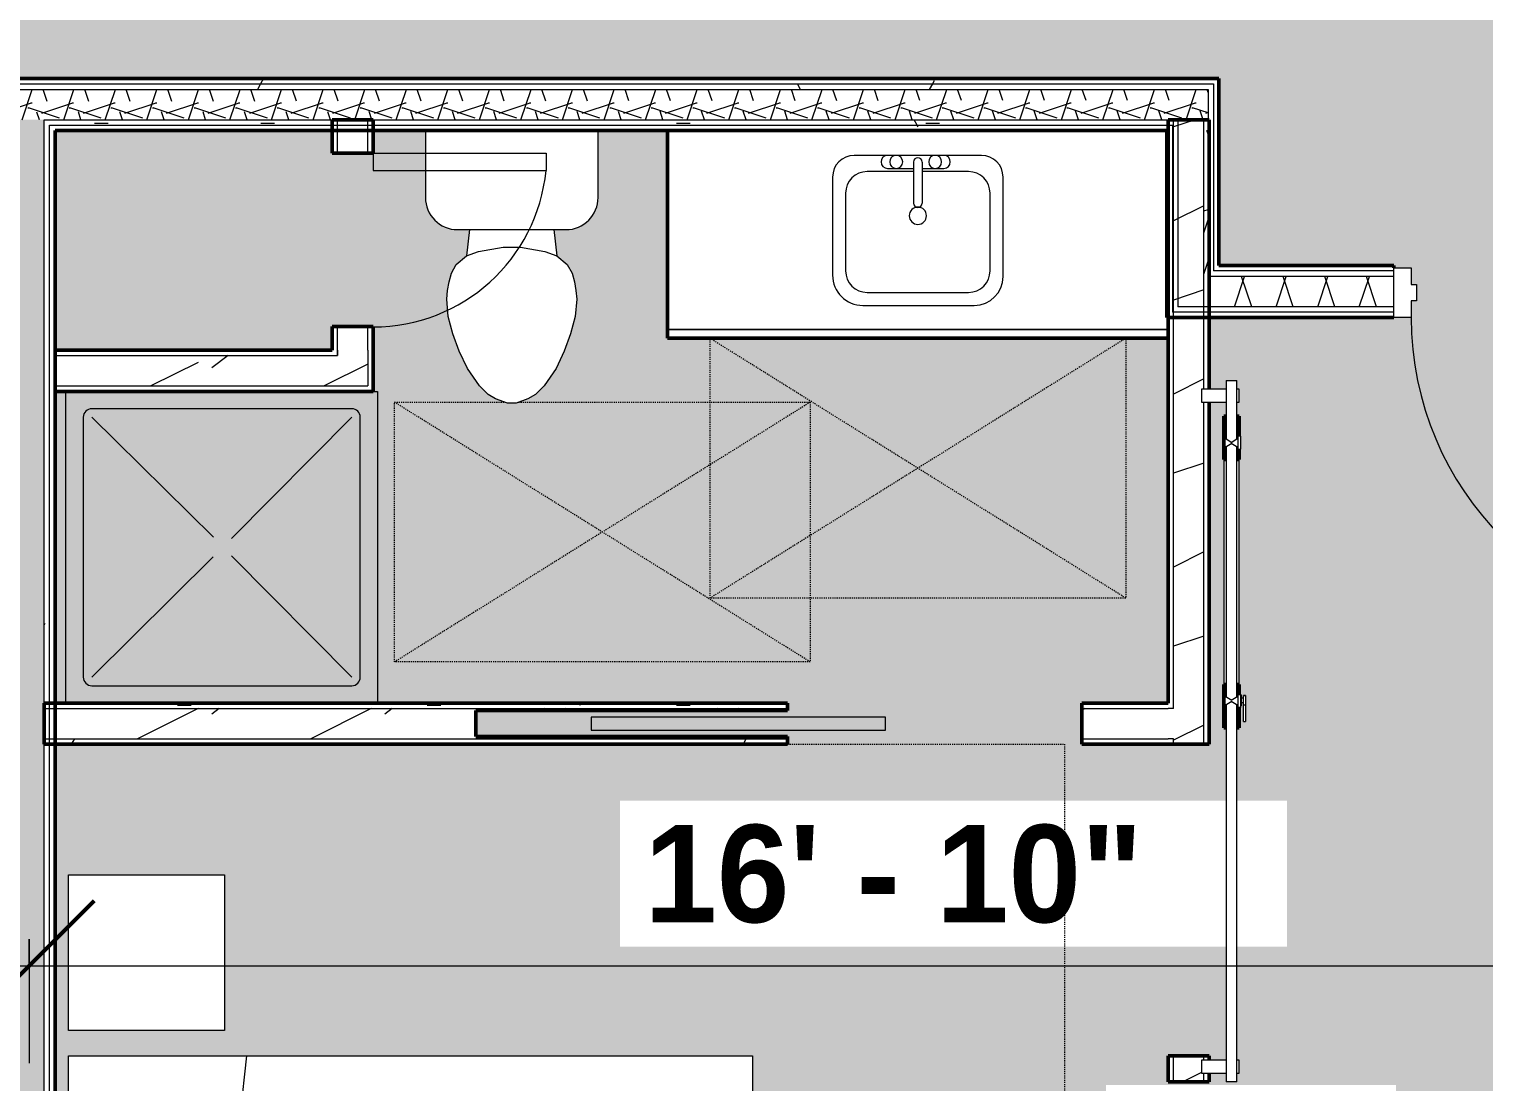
# Model space of a CAD drawing. Header units: inches. Extents: x -4292 to -464, y 9706 to 12474.
# Drawn here: x -3338.7 to -3170.7, y 10266.9 to 10388.5 of the extents above; entities that cross this region are included whole.
import ezdxf

# ---------------------------------------------------------------- set-up
doc = ezdxf.new("R2010")
doc.units = ezdxf.units.IN
doc.header["$MEASUREMENT"] = 0
doc.linetypes.add('Dash', pattern=[0.25, 0.125, -0.125])
for name, color, linetype, lineweight in [('A-ANNO-DIMS', 211, 'Continuous', 9), ('A-ANNO-DIMS-120', 211, 'Continuous', 9), ('A-AREA-PATT-4', 254, 'Continuous', 9), ('A-DOOR-1', 7, 'Continuous', 9), ('A-DOOR-2', 90, 'Continuous', 20), ('A-DOOR-3', 50, 'Continuous', 13), ('A-DOOR-4', 250, 'Continuous', 50), ('A-DOOR-5', 31, 'Continuous', 9), ('A-DOOR-FRAM', 31, 'Continuous', 20), ('A-GENM-HDLN-1', 7, 'Dash', 9), ('A-WALL', 113, 'Continuous', 13), ('A-WALL-2', 250, 'Continuous', 50), ('A-WALL-3', 50, 'Continuous', 13), ('A-WALL-PATT-1', 7, 'Continuous', 9), ('A-WALL-PATT-2', 55, 'Continuous', 9), ('A-WALL-PATT-5', 111, 'Continuous', 9), ('I-FURN-2', 7, 'Continuous', 9), ('I-FURN-HDLN-1', 7, 'Dash', 9), ('I-WALL-1', 2, 'Continuous', 50), ('P-SANR-FIXT-1', 7, 'Continuous', 9), ('Q-CASE-1', 250, 'Continuous', 50), ('Q-CASE-2', 7, 'Continuous', 9)]:
    doc.layers.add(name, color=color, linetype=linetype, lineweight=lineweight)
doc.layers.add('A-AREA-PATT-6', color=254, linetype='Continuous', lineweight=9, transparency=1)
doc.styles.add('Century Gothic_B', font='GOTHICB.TTF', dxfattribs={"height": 11.25})
doc.dimstyles.new('OD__1__Tol__', dxfattribs={"dimscale": 12, "dimtxt": 11.746893, "dimasz": 1.25, "dimexe": 0.9375, "dimexo": 0.625, "dimgap": 0.15625, "dimtad": 1, "dimdec": 0, "dimzin": 3, "dimdsep": 46, "dimlunit": 4, "dimtxsty": 'Century Gothic_B', "dimblk1": 'OBLIQUE', "dimblk2": 'OBLIQUE', "dimsah": 1, "dimcen": 0.09, "dimdle": 0.9375, "dimazin": 0, "dimtfac": 1, "dimtdec": 4, "dimtix": 1, "dimtmove": 0, "dimatfit": 3, "dimfxl": 1, "dimtvp": 1, "dimtfill": 1, "dimfrac": 2, "dimtolj": 1, "dimtzin": 0, "dimarcsym": 2})
pattern_1 = [(0, (0, 0), (38.4, 9.6), [1.584, -27.216, 1.584, -27.216, -153.6]), (0, (0, 0), (38.4, 9.6), [-57.6, 1.584, -56.016, 1.584, -27.216, -67.2]), (0, (0, 0), (38.4, 9.6), [-144, 1.584, -17.616, 1.584, -46.416]), (120, (14.4, 4.8), (-27.513844, 28.4553755), [1.584, -27.216, 1.584, -27.216, -153.6]), (120, (14.4, 4.8), (-27.513844, 28.4553755), [-57.6, 1.584, -56.016, 1.584, -27.216, -67.2]), (120, (14.4, 4.8), (-27.513844, 28.4553755), [-144, 1.584, -17.616, 1.584, -46.416]), (240, (19.2, 24), (-10.886156, -38.0553755), [1.584, -27.216, 1.584, -27.216, -153.6]), (240, (19.2, 24), (-10.886156, -38.0553755), [-57.6, 1.584, -56.016, 1.584, -27.216, -67.2]), (240, (19.2, 24), (-10.886156, -38.0553755), [-144, 1.584, -17.616, 1.584, -46.416])]
pattern_2 = [(161.57, (0.6, 0.6), (-4.80033747, -0.00041462), [0, -34.152, 3.792, 0]), (18.43, (-0.6, 0.6), (-4.80033747, 0.00041462), [0, -34.152, 3.792, 0]), (108.43, (0.6, 0.6), (2.39913218, -12.00105099), [11.382, -26.562]), (71.57, (-0.6, 0.6), (2.39913218, 12.00105099), [11.382, -26.562])]
pattern_3 = [(216.87, (7.997, 19.992), (59.9755286, 39.9843071), [9.996, -89.964]), (206.565, (19.992, 13.994), (-19.991807, -19.992219), [22.352, -22.352]), (198.435, (19.992, 3.998), (-39.983821, -19.991955), [12.644, -50.576])]

# ---------------------------------------------------------------- blocks, each defined once
blk = doc.blocks.new('DIMBLOCK16-FLOOR PLAN - 1ST FLOOR')
at = {"layer": 'A-ANNO-DIMS-120'}
for p, q in [((-3828.32, 11545.4), (-3828.32, 10269.06)), ((-3828.32, 10280.31), (-3828.32, 11545.4)), ((-3338.72, 10283.41), (-3338.72, 10269.06)), ((-3338.72, 10280.31), (-3338.72, 10283.41)), ((-3839.57, 10280.31), (-3338.72, 10280.31))]:
    blk.add_line(p, q, dxfattribs=at)
at = {"layer": 'A-ANNO-DIMS-120', "lineweight": 50}
for p, q in [((-3828.32, 10280.31), (-3820.82, 10287.81)), ((-3338.72, 10280.31), (-3331.22, 10287.81)), ((-3828.32, 10280.31), (-3835.82, 10272.81)), ((-3338.72, 10280.31), (-3346.22, 10272.81))]:
    blk.add_line(p, q, dxfattribs=at)
at = {"layer": 'A-ANNO-DIMS-120', "color": 0, "insert": (-3613.26, 10296.6), "char_height": 11.25, "width": 71.3764, "attachment_point": 1, "line_spacing_factor": 0.984502, "style": 'Century Gothic_B', "bg_fill": 3, "box_fill_scale": 1.25, "bg_fill_color": 256, "bg_fill_true_color": 13158600, "bg_fill_transparency": 0}
blk.add_mtext('40\' - 10"', dxfattribs=at)
blk = doc.blocks.new('_Oblique')
at = {"color": 0, "linetype": 'ByBlock', "lineweight": -2}
blk.add_line((-0.5, -0.5), (0.5, 0.5), dxfattribs=at)
blk = doc.blocks.new('DIMBLOCK17-FLOOR PLAN - 1ST FLOOR')
at = {"layer": 'A-ANNO-DIMS-120', "lineweight": 50}
for p, q in [((-3338.72, 10280.31), (-3331.22, 10287.81)), ((-3137.12, 10280.31), (-3129.62, 10287.81)), ((-3338.72, 10280.31), (-3346.22, 10272.81)), ((-3137.12, 10280.31), (-3144.62, 10272.81))]:
    blk.add_line(p, q, dxfattribs=at)
at = {"layer": 'A-ANNO-DIMS-120'}
for p, q in [((-3338.72, 10283.41), (-3338.72, 10269.06)), ((-3338.72, 10280.31), (-3338.72, 10283.41)), ((-3137.12, 10283.41), (-3137.12, 10269.06)), ((-3137.12, 10280.31), (-3137.12, 10283.41)), ((-3338.72, 10280.31), (-3137.12, 10280.31))]:
    blk.add_line(p, q, dxfattribs=at)
at = {"layer": 'A-ANNO-DIMS-120', "color": 0, "insert": (-3267.66, 10296.6), "char_height": 11.25, "width": 71.3764, "attachment_point": 1, "line_spacing_factor": 0.984502, "style": 'Century Gothic_B', "bg_fill": 3, "box_fill_scale": 1.25, "bg_fill_color": 256, "bg_fill_true_color": 13158600, "bg_fill_transparency": 0}
blk.add_mtext('16\' - 10"', dxfattribs=at)

msp = doc.modelspace()

# ---------------------------------------------------------------- hatches: boundary and pattern name
at = {"layer": 'A-AREA-PATT-4'}
h = msp.add_hatch(color=256, dxfattribs=at)
h.paths.add_polyline_path([(-3143.12374, 10355.1894), (-3143.12374, 10319.1894), (-3144.87374, 10319.1894), (-3144.87374, 10355.1894), (-3144.14013, 10355.1894)], flags=0)
h.paths.add_polyline_path([(-3140.12374, 10018.7144), (-3140.12374, 10046.2394), (-3141.10196, 10046.2394), (-3141.10196, 10050.9894), (-3140.12374, 10050.9894), (-3140.12374, 10355.1894), (-3143.12374, 10355.1894), (-3143.12374, 10357.1269), (-3143.74874, 10357.1269), (-3143.74874, 10358.1894), (-3178.49874, 10358.1894), (-3178.49874, 10357.1269), (-3179.12374, 10357.1269), (-3179.12374, 10355.1894), (-3202.44733, 10355.1894), (-3202.44733, 10346.9144), (-3200.49941, 10346.9144), (-3200.47811, 10347.9144), (-3199.24941, 10347.9144), (-3199.24941, 10346.9144), (-3198.97624, 10346.9144), (-3198.99941, 10345.4144), (-3199.24941, 10345.4144), (-3199.24941, 10343.81018), (-3198.99941, 10343.81018), (-3198.97624, 10341.47199), (-3198.82233, 10341.47199), (-3198.82233, 10339.97199), (-3198.99941, 10339.97199), (-3198.99941, 10311.64837), (-3198.82233, 10311.64837), (-3198.82233, 10311.53217), (-3198.74941, 10311.48039), (-3198.74941, 10311.15717), (-3198.49941, 10311.15717), (-3198.49941, 10311.54545), (-3198.24941, 10311.49528), (-3198.24941, 10308.55308), (-3198.49941, 10308.60784), (-3198.49941, 10310.80362), (-3198.74941, 10310.75546), (-3198.74941, 10310.42862), (-3198.82233, 10310.42862), (-3198.82233, 10310.14837), (-3198.99941, 10310.14837), (-3198.99941, 10307.81018), (-3199.24941, 10307.81018), (-3199.24941, 10269.4144), (-3198.97624, 10269.4144), (-3198.97624, 10267.9144), (-3199.24941, 10267.9144), (-3199.2707, 10266.9144), (-3200.49941, 10266.9144), (-3200.49941, 10267.9144), (-3202.44733, 10267.9144), (-3202.44733, 10266.9144), (-3207.19733, 10266.9144), (-3207.19733, 10269.9144), (-3202.44733, 10269.9144), (-3202.44733, 10269.4144), (-3200.49941, 10269.4144), (-3200.49941, 10307.81018), (-3200.74941, 10307.81018), (-3200.74941, 10343.81018), (-3200.49941, 10343.81018), (-3200.49941, 10345.4144), (-3202.44733, 10345.4144), (-3202.44733, 10305.9144), (-3217.14593, 10305.9144), (-3217.14593, 10310.6644), (-3207.19733, 10310.6644), (-3207.19733, 10352.7894), (-3264.98925, 10352.7894), (-3264.98925, 10376.7894), (-3273.01303, 10376.7894), (-3273.01303, 10369.06317), (-3273.13999, 10368.09876), (-3273.51225, 10367.20006), (-3274.10441, 10366.42834), (-3274.87614, 10365.83617), (-3275.77483, 10365.46392), (-3276.81556, 10365.33695), (-3278.12759, 10365.33695), (-3277.77987, 10362.31317), (-3276.58812, 10361.31317), (-3276.02135, 10360.31317), (-3275.66356, 10358.80365), (-3275.56591, 10358.1894), (-3275.48925, 10357.31317), (-3275.66356, 10355.32079), (-3276.2015, 10353.31317), (-3276.92944, 10351.31317), (-3277.86205, 10349.31317), (-3279.24948, 10347.31317), (-3280.24948, 10346.31317), (-3281.11551, 10345.81317), (-3282.48925, 10345.31317), (-3283.48925, 10345.31317), (-3284.86299, 10345.81317), (-3285.72901, 10346.31317), (-3286.72901, 10347.31317), (-3288.11644, 10349.31317), (-3289.04906, 10351.31317), (-3289.777, 10353.31317), (-3290.31494, 10355.32079), (-3290.48925, 10357.31317), (-3290.31494, 10358.80365), (-3290.22509, 10359.31317), (-3289.95715, 10360.31317), (-3289.39038, 10361.31317), (-3288.19863, 10362.31317), (-3287.85091, 10365.33695), (-3289.23925, 10365.33695), (-3290.20367, 10365.46392), (-3291.10236, 10365.83617), (-3291.87408, 10366.42834), (-3292.46625, 10367.20006), (-3292.8385, 10368.09876), (-3292.96547, 10369.06317), (-3292.96547, 10376.7894), (-3298.98925, 10376.7894), (-3298.98925, 10374.1644), (-3303.73925, 10374.16689), (-3303.73925, 10376.7894), (-3335.72374, 10376.7894), (-3335.72374, 10310.6644), (-3251.14593, 10310.6644), (-3251.14593, 10309.7894), (-3287.14593, 10309.7894), (-3287.14593, 10306.7894), (-3251.14593, 10306.7894), (-3251.14593, 10305.9144), (-3335.72374, 10305.9144), (-3335.72374, 10185.9144), (-3214.38483, 10185.9144), (-3214.38483, 10191.2269), (-3215.13483, 10191.2269), (-3215.13483, 10193.7269), (-3214.38483, 10193.7269), (-3214.38483, 10193.9769), (-3213.00983, 10193.9769), (-3213.00983, 10222.9769), (-3214.38483, 10222.9769), (-3214.42758, 10254.2269), (-3215.13483, 10254.2269), (-3215.13483, 10256.7269), (-3214.38483, 10256.7269), (-3214.38483, 10266.56899), (-3180.88483, 10266.56899), (-3180.88483, 10157.1644), (-3185.63483, 10157.1644), (-3185.63483, 10149.1644), (-3221.38483, 10149.1644), (-3221.38483, 10157.1644), (-3232.96848, 10157.1644), (-3232.96848, 10154.48625), (-3233.16533, 10154.2894), (-3234.06143, 10154.2894), (-3234.06143, 10154.0394), (-3237.82606, 10154.0394), (-3237.82606, 10153.7894), (-3239.72749, 10153.7894), (-3239.72749, 10154.0394), (-3249.11852, 10154.0394), (-3249.11852, 10153.7894), (-3249.70907, 10153.7894), (-3249.70907, 10154.0394), (-3250.29962, 10154.0394), (-3250.29962, 10153.7894), (-3250.89017, 10153.7894), (-3250.89017, 10154.0394), (-3251.48072, 10154.0394), (-3251.48072, 10153.7894), (-3252.07127, 10153.7894), (-3252.07127, 10154.0394), (-3252.66182, 10154.0394), (-3252.66182, 10153.7894), (-3253.25238, 10153.7894), (-3253.25238, 10154.0394), (-3255.87555, 10154.0394), (-3255.89663, 10154.2894), (-3256.82488, 10154.31145), (-3256.91083, 10154.34705), (-3256.96848, 10154.48625), (-3256.96848, 10157.1644), (-3311.72374, 10157.1644), (-3311.72374, 10055.4019), (-3304.22233, 10055.4019), (-3304.22233, 10050.0269), (-3308.97233, 10050.0269), (-3308.97233, 10050.6519), (-3335.72374, 10050.6519), (-3335.72374, 10018.7144), (-3308.97233, 10018.7144), (-3308.97233, 10020.0269), (-3304.22233, 10020.0269), (-3304.22233, 10018.7144), (-3177.14952, 10018.7144), (-3177.14952, 10050.9894), (-3202.54874, 10050.9894), (-3202.54874, 10110.9894), (-3172.54874, 10110.9894), (-3172.54874, 10050.9894), (-3171.10196, 10050.9894), (-3171.10196, 10046.2394), (-3172.39952, 10046.2394), (-3172.39952, 10018.7144), (-3141.32374, 10018.7144)], flags=0)
h.paths.add_polyline_path([(-3142.35196, 10019.0894), (-3170.35196, 10019.0894), (-3170.35196, 10044.3394), (-3160.84344, 10044.3394), (-3160.81847, 10044.8394), (-3160.36048, 10044.8394), (-3160.34592, 10044.3394), (-3144.08918, 10044.3394), (-3144.05172, 10044.8394), (-3143.36474, 10044.8394), (-3143.36474, 10044.3394), (-3142.35196, 10044.3394), (-3142.35196, 10020.0894)], flags=0)
h.paths.add_polyline_path([(-3308.34733, 10022.0269), (-3334.13483, 10022.0269), (-3334.13483, 10047.0269), (-3308.13483, 10047.0269), (-3308.13483, 10022.0269)], flags=0)
h.paths.add_polyline_path([(-3252.13624, 10029.62206), (-3253.19269, 10029.62206), (-3253.19269, 10113.62206), (-3218.19269, 10113.62206), (-3218.19269, 10107.62206), (-3217.19269, 10107.62206), (-3217.19269, 10035.62206), (-3218.19269, 10035.62206), (-3218.19269, 10029.62206), (-3249.19269, 10029.62206)], flags=0)
h.paths.add_polyline_path([(-3146.56369, 10057.47913), (-3156.54874, 10057.47913), (-3156.54874, 10075.47913), (-3152.54874, 10075.47913), (-3152.54874, 10111.47913), (-3156.54874, 10111.47913), (-3156.54874, 10129.47913), (-3140.42374, 10129.47913), (-3140.42374, 10057.47913), (-3145.54403, 10057.47913)], flags=0)
h.paths.add_polyline_path([(-3185.63483, 10179.1644), (-3185.63483, 10181.1644), (-3221.38483, 10181.1644), (-3221.38483, 10179.1644), (-3187.63483, 10179.1644)], flags=0)
h.paths.add_polyline_path([(-3204.32374, 10185.9144), (-3185.63483, 10185.9144), (-3185.63483, 10261.81899), (-3209.63483, 10261.81899), (-3209.63483, 10256.7269), (-3208.88483, 10256.7269), (-3208.88483, 10254.2269), (-3209.63483, 10254.2269), (-3209.63483, 10253.9769), (-3213.00983, 10253.9769), (-3213.00983, 10224.9769), (-3211.63483, 10224.9769), (-3211.63483, 10193.9769), (-3209.63483, 10193.9769), (-3209.63483, 10193.7269), (-3208.88483, 10193.7269), (-3208.88483, 10191.2269), (-3209.63483, 10191.2269), (-3209.63483, 10185.9144), (-3208.88483, 10185.9144)], flags=0)
h.paths.add_polyline_path([(-3316.17445, 10188.9144), (-3334.17445, 10188.9144), (-3334.17445, 10206.9144), (-3316.17445, 10206.9144), (-3316.17445, 10204.41546)], flags=0)
h.paths.add_polyline_path([(-3334.17445, 10209.9144), (-3334.17445, 10269.9144), (-3255.17445, 10269.9144), (-3255.17445, 10209.9144), (-3316.17445, 10209.9144)], flags=0)
h.paths.add_polyline_path([(-3334.17445, 10272.84623), (-3334.17445, 10290.84623), (-3316.17445, 10290.84623), (-3316.17445, 10272.84623)], flags=0)
h.paths.add_polyline_path([(-3311.95041, 10346.6644), (-3335.69733, 10346.6644), (-3335.69733, 10351.4144), (-3303.73925, 10351.4144), (-3303.73925, 10354.1644), (-3298.98925, 10354.1644), (-3298.98925, 10346.6644), (-3299.61425, 10346.6644)], flags=0)
at = {"layer": 'A-AREA-PATT-6'}
msp.add_hatch(color=256, dxfattribs=at).paths.add_polyline_path([(-2688.21046, 10240.1769), (-2652.21046, 10240.1769), (-2652.21046, 10240.7394), (-2650.21046, 10240.7394), (-2650.21046, 10246.3644), (-2640.92374, 10246.3644), (-2640.92374, 10336.9894), (-2641.67374, 10336.9894), (-2641.67374, 10338.9894), (-2639.73624, 10338.9894), (-2639.73624, 10339.6144), (-2637.92374, 10339.6144), (-2637.92374, 10374.3644), (-2639.73624, 10374.3644), (-2639.73624, 10374.9894), (-2641.67374, 10374.9894), (-2641.67374, 10376.9894), (-2640.92374, 10376.9894), (-2640.92374, 10389.9894), (-2522.94874, 10389.9894), (-2522.94874, 10390.69991), (-2522.23822, 10389.9894), (-2517.99558, 10389.9894), (-2504.54043, 10376.53425), (-2503.12622, 10377.94846), (-2501.7562, 10376.57844), (-2501.31426, 10377.02038), (-2500.03262, 10375.73875), (-2475.46066, 10400.31071), (-2476.7423, 10401.59234), (-2476.30035, 10402.03428), (-2477.67037, 10403.4043), (-2476.25616, 10404.81852), (-2475.72583, 10404.28819), (-2464.14696, 10415.86706), (-2475.46066, 10427.18077), (-2475.99099, 10426.65044), (-2477.40521, 10428.06465), (-2476.03519, 10429.43467), (-2476.47713, 10429.87661), (-2475.1955, 10431.15825), (-2499.76746, 10455.73021), (-2501.04909, 10454.44857), (-2501.49103, 10454.89052), (-2502.86477, 10453.52421), (-2504.27527, 10454.93471), (-2510.12374, 10449.08624), (-2510.12374, 10448.7894), (-2650.52374, 10448.7894), (-2650.52374, 10470.3894), (-2670.72374, 10470.3894), (-2670.72374, 10469.6394), (-2672.72374, 10469.6394), (-2672.72374, 10471.5769), (-2673.34874, 10471.5769), (-2673.34874, 10473.3894), (-2708.09874, 10473.3894), (-2708.09874, 10471.5769), (-2708.72374, 10471.5769), (-2708.72374, 10469.6394), (-2710.72374, 10469.6394), (-2710.72374, 10470.3894), (-2718.72374, 10470.3894), (-2718.72374, 10469.6394), (-2720.72374, 10469.6394), (-2720.72374, 10471.5769), (-2721.34874, 10471.5769), (-2721.34874, 10473.3894), (-2756.09874, 10473.3894), (-2756.09874, 10471.5769), (-2756.72374, 10471.5769), (-2756.72374, 10469.6394), (-2758.72374, 10469.6394), (-2758.72374, 10470.3894), (-2778.92374, 10470.3894), (-2778.92374, 10448.7894), (-3024.92374, 10448.7894), (-3024.92374, 10470.3894), (-3045.12374, 10470.3894), (-3045.12374, 10470.6394), (-3047.12374, 10470.6394), (-3047.12374, 10472.5769), (-3047.74874, 10472.5769), (-3047.74874, 10473.3894), (-3082.49874, 10473.3894), (-3082.49874, 10472.5769), (-3083.12374, 10472.5769), (-3083.12374, 10470.6394), (-3085.12374, 10470.6394), (-3085.12374, 10470.3894), (-3086.12374, 10470.3894), (-3086.12374, 10448.9144), (-3207.32374, 10448.9144), (-3207.32374, 10470.3894), (-3208.32374, 10470.3894), (-3208.32374, 10470.6394), (-3210.32374, 10470.6394), (-3210.32374, 10472.5769), (-3210.94874, 10472.5769), (-3210.94874, 10473.3894), (-3245.69874, 10473.3894), (-3245.69874, 10472.5769), (-3246.32374, 10472.5769), (-3246.32374, 10470.6394), (-3248.32374, 10470.6394), (-3248.32374, 10470.3894), (-3268.52374, 10470.3894), (-3268.52374, 10448.9144), (-3408.92374, 10448.9144), (-3408.92374, 10813.4894), (-3408.48546, 10817.1769), (-3408.48546, 11164.5894), (-3407.86046, 11164.5894), (-3407.86046, 11241.3894), (-3477.97374, 11241.3894), (-3477.97374, 11237.3894), (-3477.22374, 11237.3894), (-3477.22374, 11235.3894), (-3479.16124, 11235.3894), (-3479.16124, 11234.7644), (-3480.97374, 11234.7644), (-3480.97374, 11200.0144), (-3479.16124, 11200.0144), (-3479.12294, 11199.3894), (-3477.22374, 11199.3894), (-3477.22374, 11197.3894), (-3477.97374, 11197.3894), (-3477.97374, 11007.9894), (-3498.92374, 11007.9894), (-3498.92374, 11006.9894), (-3499.17374, 11006.9894), (-3499.17374, 11004.9894), (-3501.11124, 11004.9894), (-3501.11124, 11004.3644), (-3501.92374, 11004.3644), (-3501.92374, 10969.6144), (-3501.11124, 10969.6144), (-3501.11124, 10968.9894), (-3499.17374, 10968.9894), (-3499.17374, 10966.9894), (-3498.92374, 10966.9894), (-3498.92374, 10946.7894), (-3477.97374, 10946.7894), (-3477.97374, 10729.5894), (-3498.92374, 10729.5894), (-3498.92374, 10709.3894), (-3499.17374, 10709.3894), (-3499.17374, 10707.3894), (-3501.11124, 10707.3894), (-3501.11124, 10706.7644), (-3501.92374, 10706.7644), (-3501.92374, 10672.0144), (-3501.11124, 10672.0144), (-3501.11124, 10671.3894), (-3499.17374, 10671.3894), (-3499.17374, 10669.3894), (-3498.92374, 10669.3894), (-3498.92374, 10668.3894), (-3477.97374, 10668.3894), (-3477.97374, 10412.7894), (-3498.92374, 10412.7894), (-3498.92374, 10392.5894), (-3499.17374, 10392.5894), (-3499.17374, 10390.5894), (-3501.11124, 10390.5894), (-3501.11124, 10389.9644), (-3501.92374, 10389.9644), (-3501.92374, 10355.2144), (-3501.11124, 10355.2144), (-3501.11124, 10354.5894), (-3499.17374, 10354.5894), (-3499.17374, 10352.5894), (-3498.92374, 10352.5894), (-3498.92374, 10351.5894), (-3494.92374, 10351.5894), (-3494.92374, 10352.3394), (-3492.92374, 10352.3394), (-3492.92374, 10350.4019), (-3492.29874, 10350.4019), (-3492.29874, 10348.5894), (-3457.54874, 10348.5894), (-3457.54874, 10350.4019), (-3456.92374, 10350.4019), (-3456.92374, 10352.3394), (-3454.92374, 10352.3394), (-3454.92374, 10351.5894), (-3418.52374, 10351.5894), (-3418.52374, 10382.7894), (-3201.32374, 10382.7894), (-3201.32374, 10361.1894), (-3181.12374, 10361.1894), (-3181.12374, 10360.9394), (-3179.12374, 10360.9394), (-3179.12374, 10359.0019), (-3178.49874, 10359.0019), (-3178.49874, 10358.1894), (-3143.74874, 10358.1894), (-3143.74874, 10359.0019), (-3143.12374, 10359.0019), (-3143.12374, 10360.9394), (-3141.12374, 10360.9394), (-3141.12374, 10361.1894), (-3133.12374, 10361.1894), (-3133.12374, 10360.9394), (-3131.12374, 10360.9394), (-3131.12374, 10359.0019), (-3130.49874, 10359.0019), (-3130.49874, 10358.1894), (-3095.74874, 10358.1894), (-3095.74874, 10359.0019), (-3095.12374, 10359.0019), (-3095.12374, 10360.9394), (-3093.12374, 10360.9394), (-3093.12374, 10361.1894), (-3072.92374, 10361.1894), (-3072.92374, 10382.7894), (-2794.69874, 10382.7894), (-2794.69874, 10383.5394), (-2792.69874, 10383.5394), (-2792.69874, 10381.6019), (-2792.07374, 10381.6019), (-2792.07374, 10379.7894), (-2757.32374, 10379.7894), (-2757.32374, 10381.6019), (-2756.69874, 10381.6019), (-2756.69874, 10383.5394), (-2754.69874, 10383.5394), (-2754.69874, 10382.7894), (-2698.69874, 10382.7894), (-2698.69874, 10246.3644), (-2690.21046, 10246.3644), (-2690.21046, 10240.7394), (-2688.21046, 10240.7394)], flags=0)
at = {"layer": 'A-WALL-PATT-5'}
h = msp.add_hatch(dxfattribs=at)
h.set_pattern_fill('FP_3', color=256, style=0, pattern_type=2)
h.set_pattern_definition(pattern_1)
h.paths.add_polyline_path([(-3284.38596, 10382.1644), (-3201.32374, 10382.1644), (-3201.32374, 10382.7894), (-3417.89874, 10382.7894), (-3417.89874, 10382.1644), (-3336.97374, 10382.1644)], flags=0)
h = msp.add_hatch(dxfattribs=at)
h.set_pattern_fill('FP_3', color=256, style=0, pattern_type=2)
h.set_pattern_definition(pattern_1)
h.paths.add_polyline_path([(-3201.94874, 10381.5394), (-3201.94874, 10382.1644), (-3417.27374, 10382.1644), (-3417.27374, 10381.5394), (-3202.57374, 10381.5394)], flags=0)
h = msp.add_hatch(dxfattribs=at)
h.set_pattern_fill('FP_38', color=256, style=0, pattern_type=2)
h.set_pattern_definition(pattern_2)
h.paths.add_polyline_path([(-3207.19733, 10378.0394), (-3202.57374, 10378.0394), (-3202.57374, 10381.5394), (-3413.77374, 10381.5394), (-3413.77374, 10378.0394), (-3215.47482, 10378.0394)], flags=0)
h = msp.add_hatch(dxfattribs=at)
h.set_pattern_fill('FP_3', color=256, style=0, pattern_type=2)
h.set_pattern_definition(pattern_1)
h.paths.add_polyline_path([(-3335.72374, 10377.4144), (-3206.69874, 10377.4144), (-3206.57233, 10377.5408), (-3206.57233, 10378.0394), (-3336.97374, 10378.0394), (-3336.97374, 10377.4144), (-3336.34874, 10377.4144)], flags=0)
h.paths.add_polyline_path([(-3341.09874, 10377.4144), (-3340.47374, 10377.4144), (-3340.47374, 10378.0394), (-3413.14874, 10378.0394), (-3413.14874, 10377.4144), (-3341.72374, 10377.4144)], flags=0)
h = msp.add_hatch(dxfattribs=at)
h.set_pattern_fill('FP_3', color=256, style=0, pattern_type=2)
h.set_pattern_definition(pattern_1)
h.paths.add_polyline_path([(-3335.72374, 10376.7894), (-3207.19733, 10376.7894), (-3207.19733, 10376.9158), (-3206.69874, 10377.4144), (-3336.34874, 10377.4144), (-3336.34874, 10376.7894)], flags=0)
h.paths.add_polyline_path([(-3412.52374, 10376.7894), (-3375.89874, 10376.7894), (-3375.89874, 10377.1995), (-3372.39874, 10377.1995), (-3372.39874, 10376.7894), (-3341.09874, 10376.7894), (-3341.09874, 10377.4144), (-3412.52374, 10377.4144)], flags=0)
h = msp.add_hatch(dxfattribs=at)
h.set_pattern_fill('FP_38', color=256, style=0, pattern_type=2)
h.set_pattern_definition(pattern_2)
h.paths.add_polyline_path([(-3339.51486, 10018.0894), (-3336.97374, 10018.0894), (-3336.97374, 10378.0394), (-3340.47374, 10378.0394), (-3340.47374, 10018.0894)], flags=0)
h = msp.add_hatch(dxfattribs=at)
h.set_pattern_fill('FP_3', color=256, style=0, pattern_type=2)
h.set_pattern_definition(pattern_1)
h.paths.add_polyline_path([(-3336.34874, 10018.0894), (-3336.34874, 10181.7894), (-3336.97374, 10181.7894), (-3336.97374, 10018.0894)], flags=0)
h.paths.add_polyline_path([(-3336.64007, 10185.2894), (-3336.34874, 10185.2894), (-3336.34874, 10377.4144), (-3336.97374, 10377.4114), (-3336.97374, 10185.2894)], flags=0)
h = msp.add_hatch(dxfattribs=at)
h.set_pattern_fill('FP_3', color=256, style=0, pattern_type=2)
h.set_pattern_definition(pattern_1)
h.paths.add_polyline_path([(-3335.72374, 10018.0894), (-3335.72374, 10181.7894), (-3336.34874, 10181.7894), (-3336.34874, 10018.0894)], flags=0)
h.paths.add_polyline_path([(-3335.72374, 10185.2894), (-3335.72374, 10376.7894), (-3336.34874, 10376.7894), (-3336.34874, 10185.2894)], flags=0)
h = msp.add_hatch(dxfattribs=at)
h.set_pattern_fill('FP_38', color=256, style=0, pattern_type=2)
h.set_pattern_definition(pattern_2)
h.paths.add_polyline_path([(-3203.07233, 10359.4408), (-3202.57374, 10359.9394), (-3202.57374, 10376.7894), (-3203.07233, 10376.7894), (-3203.07233, 10362.33978)], flags=0)
h = msp.add_hatch(dxfattribs=at)
h.set_pattern_fill('FP_38', color=256, style=0, pattern_type=2)
h.set_pattern_definition(pattern_2)
h.paths.add_polyline_path([(-3201.32374, 10356.4394), (-3181.12374, 10356.4394), (-3181.12374, 10359.9394), (-3202.44733, 10359.9394), (-3202.44733, 10356.4394), (-3201.6926, 10356.4394)], flags=0)
h.paths.add_polyline_path([(-3139.49874, 10356.4394), (-3138.87374, 10356.4394), (-3138.87374, 10359.9394), (-3141.12374, 10359.9394), (-3141.12374, 10356.4394), (-3140.12374, 10356.4394)], flags=0)

# ---------------------------------------------------------------- linework, layer by layer
at = {"layer": 'A-DOOR-1'}
for p, q in [((-3198.74941, 10311.60539), (-3198.82233, 10311.60539)), ((-3198.82233, 10310.35539), (-3198.74941, 10310.35539)), ((-3198.74941, 10311.53217), (-3198.74941, 10311.60539)), ((-3198.74941, 10311.60539), (-3198.74941, 10311.35539)), ((-3198.74941, 10311.35539), (-3198.74941, 10310.60539)), ((-3198.49941, 10311.23039), (-3198.74941, 10311.23039)), ((-3198.49941, 10311.23039), (-3198.74941, 10311.23039)), ((-3198.74941, 10310.73039), (-3198.49941, 10310.73039)), ((-3198.74941, 10310.73039), (-3198.49941, 10310.73039)), ((-3198.74941, 10310.60539), (-3198.74941, 10310.35539)), ((-3198.74941, 10310.35539), (-3198.74941, 10310.42862)), ((-3198.24941, 10311.54545), (-3198.49941, 10311.54545)), ((-3198.24941, 10311.50632), (-3198.49941, 10311.50632)), ((-3198.49941, 10310.40821), (-3198.49941, 10311.47751)), ((-3198.24941, 10310.40821), (-3198.49941, 10310.40821)), ((-3198.24941, 10311.47751), (-3198.24941, 10310.40821)), ((-3198.49941, 10308.53474), (-3198.24941, 10308.53474))]:
    msp.add_line(p, q, dxfattribs=at)
msp.add_arc((-3298.98925, 10374.1644), 20.06659, 270, 354.2799391, dxfattribs=at)
for points in [[(-3198.49941, 10311.49528), (-3198.49941, 10311.51442), (-3198.49941, 10311.53101), (-3198.49941, 10311.54545)], [(-3198.24941, 10311.54545), (-3198.24941, 10311.53101), (-3198.24941, 10311.51442), (-3198.24941, 10311.49528)]]:
    msp.add_open_spline(points, degree=3, dxfattribs=at)
for points, knots in [([(-3198.49941, 10308.54605), (-3198.49941, 10308.54292), (-3198.49941, 10308.52256), (-3198.49941, 10308.56115), (-3198.49941, 10308.88435), (-3198.49941, 10309.20596), (-3198.49941, 10309.54927), (-3198.49941, 10309.96309), (-3198.49941, 10310.40821)], [0.4885653525, 0.4885653525, 0.4885653525, 0.4885653525, 0.4969615954, 0.5563887011, 0.6054887504, 0.6485379112, 0.6854273364, 0.7222270429, 0.7222270429, 0.7222270429, 0.7222270429]), ([(-3198.24941, 10310.40821), (-3198.24941, 10309.96309), (-3198.24941, 10309.54927), (-3198.24941, 10309.20596), (-3198.24941, 10308.88435), (-3198.24941, 10308.56115), (-3198.24941, 10308.52256), (-3198.24941, 10308.54292), (-3198.24941, 10308.54605)], [-0.7222270429, -0.7222270429, -0.7222270429, -0.7222270429, -0.6854273364, -0.6485379112, -0.6054887504, -0.5563887011, -0.4969615954, -0.4885653525, -0.4885653525, -0.4885653525, -0.4885653525])]:
    msp.add_open_spline(points, degree=3, knots=knots, dxfattribs=at)
at = {"layer": 'A-DOOR-2'}
for p, q in [((-3298.98925, 10374.1644), (-3279.02257, 10374.1644)), ((-3298.98925, 10374.1644), (-3298.98925, 10372.1644)), ((-3279.02257, 10374.1644), (-3279.02257, 10372.1644)), ((-3298.98925, 10372.1644), (-3279.02257, 10372.1644)), ((-3273.8126, 10309.0394), (-3273.8126, 10307.5394)), ((-3239.8126, 10309.0394), (-3273.8126, 10309.0394)), ((-3239.8126, 10307.5394), (-3239.8126, 10309.0394)), ((-3273.8126, 10307.5394), (-3239.8126, 10307.5394))]:
    msp.add_line(p, q, dxfattribs=at)
at = {"layer": 'A-DOOR-3'}
for p, q in [((-3200.49941, 10347.9144), (-3200.49941, 10341.15058)), ((-3200.49941, 10347.9144), (-3199.87441, 10347.9144)), ((-3199.87441, 10347.9144), (-3199.24941, 10347.9144)), ((-3199.24941, 10341.1424), (-3199.24941, 10347.9144)), ((-3200.49915, 10346.9144), (-3203.35124, 10346.9144)), ((-3203.35124, 10346.9144), (-3203.35124, 10345.4144)), ((-3203.35124, 10345.4144), (-3200.49875, 10345.4144)), ((-3198.97624, 10346.9144), (-3199.24941, 10346.9144)), ((-3199.24941, 10345.4144), (-3198.97624, 10345.4144)), ((-3198.97624, 10345.4144), (-3198.97624, 10346.9144)), ((-3199.83803, 10340.73722), (-3200.58803, 10341.20597)), ((-3200.58803, 10340.70597), (-3200.58803, 10341.20597)), ((-3200.58803, 10340.20597), (-3200.58803, 10340.70597)), ((-3200.58803, 10340.20597), (-3199.83803, 10340.67471)), ((-3200.49941, 10340.26148), (-3200.49941, 10311.35901)), ((-3199.14793, 10341.20597), (-3199.89793, 10340.73722)), ((-3199.89793, 10340.67471), (-3199.14793, 10340.20597)), ((-3199.24941, 10311.35083), (-3199.24941, 10340.26939)), ((-3198.82233, 10341.47199), (-3199.14793, 10341.47199)), ((-3199.14793, 10341.47199), (-3199.14793, 10339.97199)), ((-3198.82233, 10341.47199), (-3198.82233, 10339.97199)), ((-3200.74941, 10338.81018), (-3200.74941, 10312.81018)), ((-3199.14793, 10339.97199), (-3198.82233, 10339.97199)), ((-3198.99941, 10312.81018), (-3198.99941, 10338.81018)), ((-3199.14793, 10311.64837), (-3198.82233, 10311.64837)), ((-3199.14793, 10311.64837), (-3199.14793, 10310.14837)), ((-3198.82233, 10311.64837), (-3198.82233, 10310.14837)), ((-3199.83803, 10310.94565), (-3200.58803, 10311.4144)), ((-3200.58803, 10310.9144), (-3200.58803, 10311.4144)), ((-3200.58803, 10310.4144), (-3200.58803, 10310.9144)), ((-3200.58803, 10310.4144), (-3199.83803, 10310.88315)), ((-3199.14793, 10311.4144), (-3199.89793, 10310.94565)), ((-3199.89793, 10310.88315), (-3199.14793, 10310.4144)), ((-3198.82233, 10310.14837), (-3199.14793, 10310.14837)), ((-3203.35124, 10267.9144), (-3200.49941, 10267.9144)), ((-3199.87441, 10266.9144), (-3200.49941, 10266.9144)), ((-3199.24941, 10266.9144), (-3199.87441, 10266.9144)), ((-3199.24967, 10267.9144), (-3198.97624, 10267.9144))]:
    msp.add_line(p, q, dxfattribs=at)
at = {"layer": 'A-DOOR-4'}
for p, q in [((-3200.74941, 10343.81018), (-3200.49833, 10343.81018)), ((-3200.74941, 10338.81018), (-3200.74941, 10343.81018)), ((-3199.24941, 10343.81018), (-3198.99941, 10343.81018)), ((-3198.99941, 10343.81018), (-3198.99941, 10341.47199)), ((-3200.49701, 10338.81018), (-3200.74941, 10338.81018)), ((-3198.99941, 10338.81018), (-3199.24941, 10338.81018)), ((-3198.99941, 10339.97199), (-3198.99941, 10338.81018)), ((-3200.74941, 10312.81018), (-3200.49018, 10312.81018)), ((-3200.74941, 10307.81018), (-3200.74941, 10312.81018)), ((-3199.24941, 10312.81018), (-3198.99941, 10312.81018)), ((-3198.99941, 10312.81018), (-3198.99941, 10311.64837)), ((-3198.99941, 10310.14837), (-3198.99941, 10307.81018)), ((-3200.47811, 10307.81018), (-3200.74941, 10307.81018)), ((-3198.99941, 10307.81018), (-3199.2707, 10307.81018))]:
    msp.add_line(p, q, dxfattribs=at)
at = {"layer": 'A-DOOR-5'}
msp.add_arc((-3143.12374, 10355.1894), 36, 180, 270, dxfattribs=at)
at = {"layer": 'A-DOOR-FRAM'}
for p, q in [((-3181.12374, 10360.9394), (-3179.12374, 10360.9394)), ((-3181.12374, 10355.1894), (-3181.12374, 10360.9394)), ((-3179.12374, 10360.9394), (-3179.12374, 10359.0019)), ((-3179.12374, 10359.0019), (-3178.49874, 10359.0019)), ((-3178.49874, 10359.0019), (-3178.49874, 10357.1269)), ((-3179.12374, 10357.1269), (-3179.12374, 10355.1894)), ((-3178.49874, 10357.1269), (-3179.12374, 10357.1269)), ((-3179.12374, 10355.1894), (-3181.12374, 10355.1894))]:
    msp.add_line(p, q, dxfattribs=at)
at = {"layer": 'A-GENM-HDLN-1'}
for p, q in [((-3212.09329, 10322.7894), (-3260.09329, 10352.7894)), ((-3212.09329, 10352.7894), (-3260.09329, 10322.7894)), ((-3260.09329, 10322.7894), (-3260.09329, 10352.7894)), ((-3212.09329, 10352.7894), (-3212.09329, 10322.7894)), ((-3248.52374, 10315.4144), (-3296.52374, 10345.4144)), ((-3248.52374, 10345.4144), (-3296.52374, 10315.4144)), ((-3296.52374, 10315.4144), (-3296.52374, 10345.4144)), ((-3296.52374, 10345.4144), (-3283.76735, 10345.4144)), ((-3282.21114, 10345.4144), (-3248.52374, 10345.4144)), ((-3248.52374, 10345.4144), (-3248.52374, 10315.4144)), ((-3212.09329, 10322.7894), (-3260.09329, 10322.7894)), ((-3248.52374, 10315.4144), (-3296.52374, 10315.4144))]:
    msp.add_line(p, q, dxfattribs=at)
at = {"layer": 'A-WALL'}
for p, q in [((-3417.89874, 10382.1644), (-3201.94874, 10382.1644)), ((-3417.27374, 10381.5394), (-3202.57374, 10381.5394)), ((-3202.57374, 10381.5394), (-3202.57374, 10359.9394)), ((-3201.94874, 10382.1644), (-3201.94874, 10360.5644)), ((-3336.97374, 10018.0894), (-3336.97374, 10378.0394)), ((-3336.97374, 10378.0394), (-3206.07374, 10378.0394)), ((-3336.34874, 10018.0894), (-3336.34874, 10377.4144)), ((-3336.34874, 10377.4144), (-3206.69874, 10377.4144)), ((-3206.69874, 10377.4144), (-3206.69874, 10355.8144)), ((-3206.07374, 10378.0394), (-3206.07374, 10356.4394)), ((-3181.12374, 10360.5644), (-3201.94874, 10360.5644)), ((-3181.12374, 10359.9394), (-3202.57374, 10359.9394)), ((-3181.12374, 10355.8144), (-3206.69874, 10355.8144)), ((-3181.12374, 10356.4394), (-3206.07374, 10356.4394))]:
    msp.add_line(p, q, dxfattribs=at)
at = {"layer": 'A-WALL-2'}
for p, q in [((-3303.73925, 10378.0394), (-3303.73925, 10374.1644)), ((-3298.98925, 10378.0394), (-3303.73925, 10378.0394)), ((-3298.98925, 10374.1644), (-3298.98925, 10378.0394)), ((-3207.19733, 10378.0394), (-3207.19733, 10310.6644)), ((-3202.44733, 10378.0394), (-3207.19733, 10378.0394)), ((-3202.44733, 10346.9144), (-3202.44733, 10378.0394)), ((-3303.73925, 10374.1644), (-3298.98925, 10374.1644)), ((-3303.73925, 10354.1644), (-3303.73925, 10351.4144)), ((-3298.98925, 10354.1644), (-3303.73925, 10354.1644)), ((-3298.98925, 10351.4144), (-3298.98925, 10354.1644)), ((-3298.98925, 10347.2894), (-3298.98925, 10351.4144)), ((-3298.98925, 10346.6644), (-3298.98925, 10347.2894)), ((-3202.44733, 10305.9144), (-3202.44733, 10345.4144)), ((-3251.14593, 10309.7894), (-3251.14593, 10310.6644)), ((-3207.19733, 10310.6644), (-3217.14593, 10310.6644)), ((-3217.14593, 10310.6644), (-3217.14593, 10305.9144)), ((-3287.14593, 10306.7894), (-3287.14593, 10309.7894)), ((-3287.14593, 10309.7894), (-3251.14593, 10309.7894)), ((-3251.14593, 10306.7894), (-3287.14593, 10306.7894)), ((-3251.14593, 10305.9144), (-3251.14593, 10306.7894)), ((-3217.14593, 10305.9144), (-3207.19733, 10305.9144)), ((-3207.19733, 10305.9144), (-3202.44733, 10305.9144)), ((-3207.19733, 10266.9144), (-3202.44733, 10266.9144)), ((-3202.44733, 10266.9144), (-3202.44733, 10267.9144))]:
    msp.add_line(p, q, dxfattribs=at)
at = {"layer": 'A-WALL-3'}
for p, q in [((-3303.11425, 10374.1644), (-3303.11425, 10378.0394)), ((-3299.61425, 10374.1644), (-3299.61425, 10378.0394)), ((-3206.57233, 10310.0394), (-3206.57233, 10378.0394)), ((-3203.07233, 10346.9144), (-3203.07233, 10378.0394)), ((-3303.11425, 10351.4144), (-3303.11425, 10354.1644)), ((-3299.61425, 10351.4144), (-3299.61425, 10354.1644)), ((-3303.11425, 10350.7894), (-3303.11425, 10351.4144)), ((-3303.11425, 10351.4144), (-3303.11425, 10350.7894)), ((-3299.61425, 10351.4144), (-3299.61425, 10350.7894)), ((-3299.61425, 10350.7894), (-3299.61425, 10347.2894)), ((-3203.07233, 10305.9144), (-3203.07233, 10345.4144)), ((-3217.14593, 10310.0394), (-3207.19733, 10310.0394)), ((-3206.57233, 10310.0394), (-3207.19733, 10310.0394)), ((-3217.14593, 10306.5394), (-3207.19733, 10306.5394)), ((-3206.57233, 10306.5394), (-3207.19733, 10306.5394)), ((-3206.57233, 10305.9144), (-3206.57233, 10306.5394)), ((-3203.07233, 10266.9144), (-3203.07233, 10267.9144))]:
    msp.add_line(p, q, dxfattribs=at)
at = {"layer": 'I-FURN-HDLN-1'}
msp.add_line((-3251.14593, 10305.9144), (-3219.17445, 10305.9144), dxfattribs=at)
at = {"layer": 'I-WALL-1'}
for p, q in [((-3201.32374, 10382.7894), (-3418.52374, 10382.7894)), ((-3201.32374, 10361.1894), (-3201.32374, 10382.7894)), ((-3335.72374, 10018.0894), (-3335.72374, 10376.7894)), ((-3335.72374, 10376.7894), (-3207.32374, 10376.7894)), ((-3207.32374, 10376.7894), (-3207.32374, 10355.1894)), ((-3181.12374, 10361.1894), (-3201.32374, 10361.1894)), ((-3181.12374, 10360.9394), (-3181.12374, 10361.1894)), ((-3207.32374, 10355.1894), (-3181.12374, 10355.1894))]:
    msp.add_line(p, q, dxfattribs=at)
at = {"layer": 'P-SANR-FIXT-1'}
for p, q in [((-3292.96547, 10376.7894), (-3292.96547, 10369.06317)), ((-3273.01303, 10369.06317), (-3273.01303, 10376.7894)), ((-3228.75077, 10373.9144), (-3243.43581, 10373.9144)), ((-3228.75077, 10373.9144), (-3243.43581, 10373.9144)), ((-3233.09329, 10373.9144), (-3239.59329, 10373.9144)), ((-3239.59329, 10372.4144), (-3236.59329, 10372.4144)), ((-3236.59329, 10373.15059), (-3236.59329, 10368.41224)), ((-3235.59329, 10373.15059), (-3235.59329, 10368.41224)), ((-3235.59329, 10372.4144), (-3233.09329, 10372.4144)), ((-3245.93581, 10371.4144), (-3245.93581, 10360.09156)), ((-3245.93581, 10371.4144), (-3245.93581, 10360.09156)), ((-3236.59329, 10372.0394), (-3241.93581, 10372.0394)), ((-3230.25077, 10372.0394), (-3235.59329, 10372.0394)), ((-3226.25077, 10359.91243), (-3226.25077, 10371.4144)), ((-3226.25077, 10359.91243), (-3226.25077, 10371.4144)), ((-3244.43581, 10369.5394), (-3244.43581, 10360.59156)), ((-3227.75077, 10360.59156), (-3227.75077, 10369.5394)), ((-3289.23925, 10365.33695), (-3276.73925, 10365.33695)), ((-3287.85091, 10365.33695), (-3288.19863, 10362.31317)), ((-3278.12759, 10365.33695), (-3277.77987, 10362.31317)), ((-3289.39038, 10361.31317), (-3288.19863, 10362.31317)), ((-3288.19863, 10362.31317), (-3286.82489, 10362.81317)), ((-3286.82489, 10362.81317), (-3283.98925, 10363.31317)), ((-3283.98925, 10363.31317), (-3281.98925, 10363.31317)), ((-3281.98925, 10363.31317), (-3279.15361, 10362.81317)), ((-3279.15361, 10362.81317), (-3277.77987, 10362.31317)), ((-3277.77987, 10362.31317), (-3276.58812, 10361.31317)), ((-3289.95715, 10360.31317), (-3289.39038, 10361.31317)), ((-3276.58812, 10361.31317), (-3276.02135, 10360.31317)), ((-3290.40209, 10358.30937), (-3290.22509, 10359.31317)), ((-3290.22509, 10359.31317), (-3289.95715, 10360.31317)), ((-3276.02135, 10360.31317), (-3275.7534, 10359.31317)), ((-3275.7534, 10359.31317), (-3275.5764, 10358.30937)), ((-3290.48925, 10357.31317), (-3290.40209, 10358.30937)), ((-3290.31494, 10355.32079), (-3290.48925, 10357.31317)), ((-3275.48925, 10357.31317), (-3275.66356, 10355.32079)), ((-3275.5764, 10358.30937), (-3275.48925, 10357.31317)), ((-3241.93581, 10358.09156), (-3230.25077, 10358.09156)), ((-3242.43581, 10356.59156), (-3229.57164, 10356.59156)), ((-3242.43581, 10356.59156), (-3229.57164, 10356.59156)), ((-3289.777, 10353.31317), (-3290.31494, 10355.32079)), ((-3275.66356, 10355.32079), (-3276.2015, 10353.31317)), ((-3289.04906, 10351.31317), (-3289.777, 10353.31317)), ((-3276.2015, 10353.31317), (-3276.92944, 10351.31317)), ((-3288.11644, 10349.31317), (-3289.04906, 10351.31317)), ((-3276.92944, 10351.31317), (-3277.86205, 10349.31317)), ((-3286.72901, 10347.31317), (-3288.11644, 10349.31317)), ((-3277.86205, 10349.31317), (-3279.24948, 10347.31317)), ((-3285.72901, 10346.31317), (-3286.72901, 10347.31317)), ((-3279.24948, 10347.31317), (-3280.24948, 10346.31317)), ((-3298.98925, 10346.6644), (-3298.47374, 10346.6644)), ((-3298.47374, 10346.6644), (-3298.47374, 10310.6644)), ((-3284.86299, 10345.81317), (-3285.72901, 10346.31317)), ((-3283.48925, 10345.31317), (-3284.86299, 10345.81317)), ((-3282.48925, 10345.31317), (-3283.48925, 10345.31317)), ((-3281.11551, 10345.81317), (-3282.48925, 10345.31317)), ((-3280.24948, 10346.31317), (-3281.11551, 10345.81317)), ((-3315.35812, 10329.6671), (-3301.47374, 10343.6644)), ((-3300.47374, 10313.6644), (-3300.47374, 10343.6644)), ((-3315.34152, 10327.68048), (-3301.47374, 10313.6644))]:
    msp.add_line(p, q, dxfattribs=at)
for centre, radius, start, end in [((-3243.43581, 10371.4144), 2.5, 90, 180), ((-3243.43581, 10371.4144), 2.5, 90, 180), ((-3239.59329, 10373.1644), 0.75, 90, 270), ((-3238.59329, 10373.1644), 0.75, 0, 180), ((-3234.09329, 10373.1644), 0.75, 0, 180), ((-3233.09329, 10373.1644), 0.75, 270, 90), ((-3228.75077, 10371.4144), 2.5, 0, 90), ((-3228.75077, 10371.4144), 2.5, 0, 90), ((-3238.59329, 10373.1644), 0.75, 180, 0), ((-3236.09329, 10373.15059), 0.5, 0, 180), ((-3234.09329, 10373.1644), 0.75, 180, 0), ((-3241.93581, 10369.5394), 2.5, 90, 180), ((-3230.25077, 10369.5394), 2.5, 0, 90), ((-3289.23925, 10369.06317), 3.72622, 180, 270), ((-3276.73925, 10369.06317), 3.72622, 270, 0), ((-3236.09329, 10366.94706), 1, 0, 180), ((-3236.09329, 10368.41224), 0.5, 180, 0), ((-3236.09329, 10366.94706), 1, 180, 0), ((-3241.93581, 10360.59156), 2.5, 180, 270), ((-3230.25077, 10360.59156), 2.5, 270, 0), ((-3242.43581, 10360.09156), 3.5, 180, 270), ((-3242.43581, 10360.09156), 3.5, 180, 270), ((-3229.57164, 10359.91243), 3.32087, 270, 0), ((-3229.57164, 10359.91243), 3.32087, 270, 0), ((-3301.47374, 10343.6644), 1, 0, 90), ((-3301.47374, 10313.6644), 1, 270, 0)]:
    msp.add_arc(centre, radius, start, end, dxfattribs=at)
at = {"layer": 'Q-CASE-1'}
for p, q in [((-3264.98925, 10352.7894), (-3264.98925, 10376.7894)), ((-3207.19733, 10352.7894), (-3264.98925, 10352.7894))]:
    msp.add_line(p, q, dxfattribs=at)
at = {"layer": 'Q-CASE-2'}
for p, q in [((-3264.98925, 10353.7894), (-3264.98925, 10376.7894)), ((-3264.98925, 10352.7894), (-3264.98925, 10353.7894)), ((-3264.98925, 10353.7894), (-3207.19733, 10353.7894)), ((-3207.19733, 10353.7894), (-3264.98925, 10353.7894)), ((-3207.19733, 10352.7894), (-3264.98925, 10352.7894))]:
    msp.add_line(p, q, dxfattribs=at)

# ---------------------------------------------------------------- next in the draw order: dimensions: what is measured, and where the dimension line sits
at = {"layer": 'A-ANNO-DIMS'}
dim = msp.add_linear_dim(base=(-3338.72374, 10280.30762), p1=(-3828.32374, 11552.9019), p2=(-3338.72374, 10290.91422), dimstyle='OD__1__Tol__', override={"dimpost": '<>', "dimfxl": 1353.632539}, dxfattribs=at)
dim.commit()
dim.dimension.update_dxf_attribs({"geometry": 'DIMBLOCK16-FLOOR PLAN - 1ST FLOOR', "text_midpoint": (-3583.52374, 10288.09059)})

# ---------------------------------------------------------------- next in the draw order: hatches: boundary and pattern name
at = {"layer": 'A-WALL-PATT-1'}
h = msp.add_hatch(dxfattribs=at)
h.set_pattern_fill('FP_3', color=256, style=0, pattern_type=2)
h.set_pattern_definition(pattern_1)
h.paths.add_polyline_path([(-3207.19733, 10310.0394), (-3207.19733, 10310.6644), (-3217.14593, 10310.6644), (-3217.14593, 10310.0394)], flags=0)
h.paths.add_polyline_path([(-3284.38596, 10310.0394), (-3251.14593, 10310.0394), (-3251.14593, 10310.6644), (-3335.72374, 10310.65529), (-3335.72374, 10310.0394), (-3287.14593, 10310.0394)], flags=0)
h = msp.add_hatch(dxfattribs=at)
h.set_pattern_fill('FP_3', color=256, style=0, pattern_type=2)
h.set_pattern_definition(pattern_1)
h.paths.add_polyline_path([(-3207.19733, 10305.9144), (-3207.19733, 10306.5394), (-3217.14593, 10306.5394), (-3217.14593, 10305.9144)], flags=0)
h.paths.add_polyline_path([(-3316.17445, 10305.9144), (-3251.14593, 10305.9144), (-3251.14593, 10306.5394), (-3335.72374, 10306.5394), (-3335.72374, 10305.9144), (-3334.17445, 10305.9144)], flags=0)
at = {"layer": 'A-WALL-PATT-2'}
h = msp.add_hatch(dxfattribs=at)
h.set_pattern_fill('FP_7', color=256, style=0, pattern_type=2)
h.set_pattern_definition(pattern_3)
h.paths.add_polyline_path([(-3311.95041, 10347.2894), (-3299.61425, 10347.2894), (-3299.61425, 10350.7894), (-3335.69733, 10350.7894), (-3335.69733, 10347.2894)], flags=0)
h = msp.add_hatch(dxfattribs=at)
h.set_pattern_fill('FP_7', color=256, style=0, pattern_type=2)
h.set_pattern_definition(pattern_3)
h.paths.add_polyline_path([(-3217.14593, 10306.5394), (-3206.57233, 10306.5394), (-3206.57233, 10310.0394), (-3217.14593, 10310.0394)], flags=0)
h.paths.add_polyline_path([(-3284.38596, 10306.5394), (-3251.14593, 10306.5394), (-3251.14593, 10306.7894), (-3287.14593, 10306.7894), (-3287.14593, 10309.7894), (-3251.14593, 10309.7894), (-3251.14593, 10310.0394), (-3335.72374, 10310.03312), (-3335.72374, 10306.5394), (-3287.14593, 10306.5394)], flags=0)

# ---------------------------------------------------------------- next in the draw order: linework, layer by layer
at = {"layer": 'A-WALL-2'}
for p, q in [((-3303.73925, 10351.4144), (-3335.69733, 10351.4144)), ((-3335.69733, 10351.4144), (-3335.69733, 10346.6644)), ((-3335.69733, 10346.6644), (-3298.98925, 10346.6644)), ((-3251.14593, 10310.6644), (-3336.97374, 10310.6644)), ((-3336.97374, 10310.6644), (-3336.97374, 10305.9144)), ((-3336.97374, 10305.9144), (-3251.14593, 10305.9144))]:
    msp.add_line(p, q, dxfattribs=at)
at = {"layer": 'A-WALL-3'}
for p, q in [((-3335.69733, 10350.7894), (-3303.11425, 10350.7894)), ((-3335.69733, 10347.2894), (-3299.61425, 10347.2894)), ((-3336.97374, 10310.0394), (-3251.14593, 10310.0394)), ((-3336.97374, 10306.5394), (-3251.14593, 10306.5394))]:
    msp.add_line(p, q, dxfattribs=at)
at = {"layer": 'P-SANR-FIXT-1'}
for p, q in [((-3334.47374, 10310.6644), (-3334.47374, 10346.6644)), ((-3332.47374, 10343.6644), (-3332.47374, 10313.6644)), ((-3301.47374, 10344.6644), (-3331.47374, 10344.6644)), ((-3317.44555, 10329.80701), (-3331.47374, 10343.6644)), ((-3317.48425, 10327.55586), (-3331.47374, 10313.6644)), ((-3331.47374, 10312.6644), (-3301.47374, 10312.6644))]:
    msp.add_line(p, q, dxfattribs=at)
for centre, start, end in [((-3331.47374, 10343.6644), 90, 180), ((-3331.47374, 10313.6644), 180, 270)]:
    msp.add_arc(centre, 1, start, end, dxfattribs=at)

# ---------------------------------------------------------------- next in the draw order: dimensions: what is measured, and where the dimension line sits
at = {"layer": 'A-ANNO-DIMS'}
dim = msp.add_linear_dim(base=(-3137.12374, 10280.30762), p1=(-3338.72374, 10290.91422), p2=(-3137.12374, 10290.91422), dimstyle='OD__1__Tol__', override={"dimpost": '<>', "dimfxl": 201.6}, dxfattribs=at)
dim.commit()
dim.dimension.update_dxf_attribs({"geometry": 'DIMBLOCK17-FLOOR PLAN - 1ST FLOOR', "text_midpoint": (-3237.92374, 10288.09059)})

# ---------------------------------------------------------------- next in the draw order: hatches: boundary and pattern name
at = {"layer": 'A-WALL-PATT-2'}
h = msp.add_hatch(dxfattribs=at)
h.set_pattern_fill('FP_7', color=256, style=0, pattern_type=2)
h.set_pattern_definition(pattern_3)
h.paths.add_polyline_path([(-3206.57233, 10266.9144), (-3203.07233, 10266.9144), (-3203.07233, 10267.9144), (-3203.35124, 10267.9144), (-3203.35124, 10269.4144), (-3203.07233, 10269.4144), (-3203.07233, 10269.9144), (-3206.57233, 10269.9144), (-3206.57233, 10267.9144)], flags=0)
h.paths.add_polyline_path([(-3206.57233, 10305.9144), (-3203.07233, 10305.9144), (-3203.07233, 10345.4144), (-3203.35124, 10345.4144), (-3203.35124, 10346.9144), (-3203.07233, 10346.9144), (-3203.07233, 10378.0394), (-3206.57233, 10378.0394), (-3206.57233, 10306.5394)], flags=0)

# ---------------------------------------------------------------- next in the draw order: linework, layer by layer
at = {"layer": 'A-DOOR-3'}
for p, q in [((-3200.49941, 10310.46991), (-3200.49941, 10266.9144)), ((-3199.24941, 10266.9144), (-3199.24941, 10310.47782)), ((-3200.49941, 10269.4144), (-3203.35124, 10269.4144)), ((-3203.35124, 10269.4144), (-3203.35124, 10267.9144)), ((-3198.97624, 10269.4144), (-3199.25007, 10269.4144)), ((-3198.97624, 10267.9144), (-3198.97624, 10269.4144))]:
    msp.add_line(p, q, dxfattribs=at)
at = {"layer": 'A-WALL-2'}
for p, q in [((-3207.19733, 10269.9144), (-3207.19733, 10266.9144)), ((-3202.44733, 10269.9144), (-3207.19733, 10269.9144)), ((-3202.44733, 10269.4144), (-3202.44733, 10269.9144))]:
    msp.add_line(p, q, dxfattribs=at)
at = {"layer": 'A-WALL-3'}
for p, q in [((-3206.57233, 10266.9144), (-3206.57233, 10269.9144)), ((-3203.07233, 10269.4144), (-3203.07233, 10269.9144))]:
    msp.add_line(p, q, dxfattribs=at)
at = {"layer": 'I-FURN-2'}
for p, q in [((-3334.17445, 10290.84623), (-3316.17445, 10290.84623)), ((-3334.17445, 10272.84623), (-3334.17445, 10290.84623)), ((-3316.17445, 10290.84623), (-3316.17445, 10272.84623)), ((-3316.17445, 10272.84623), (-3334.17445, 10272.84623)), ((-3334.17445, 10269.9144), (-3255.17445, 10269.9144)), ((-3334.17445, 10209.9144), (-3334.17445, 10269.9144)), ((-3320.17445, 10209.9144), (-3313.59483, 10269.9144)), ((-3255.17445, 10269.9144), (-3255.17445, 10209.9144))]:
    msp.add_line(p, q, dxfattribs=at)
at = {"layer": 'I-FURN-HDLN-1'}
msp.add_line((-3219.17445, 10305.9144), (-3219.17445, 10185.9144), dxfattribs=at)

doc.saveas('drawing.dxf')
